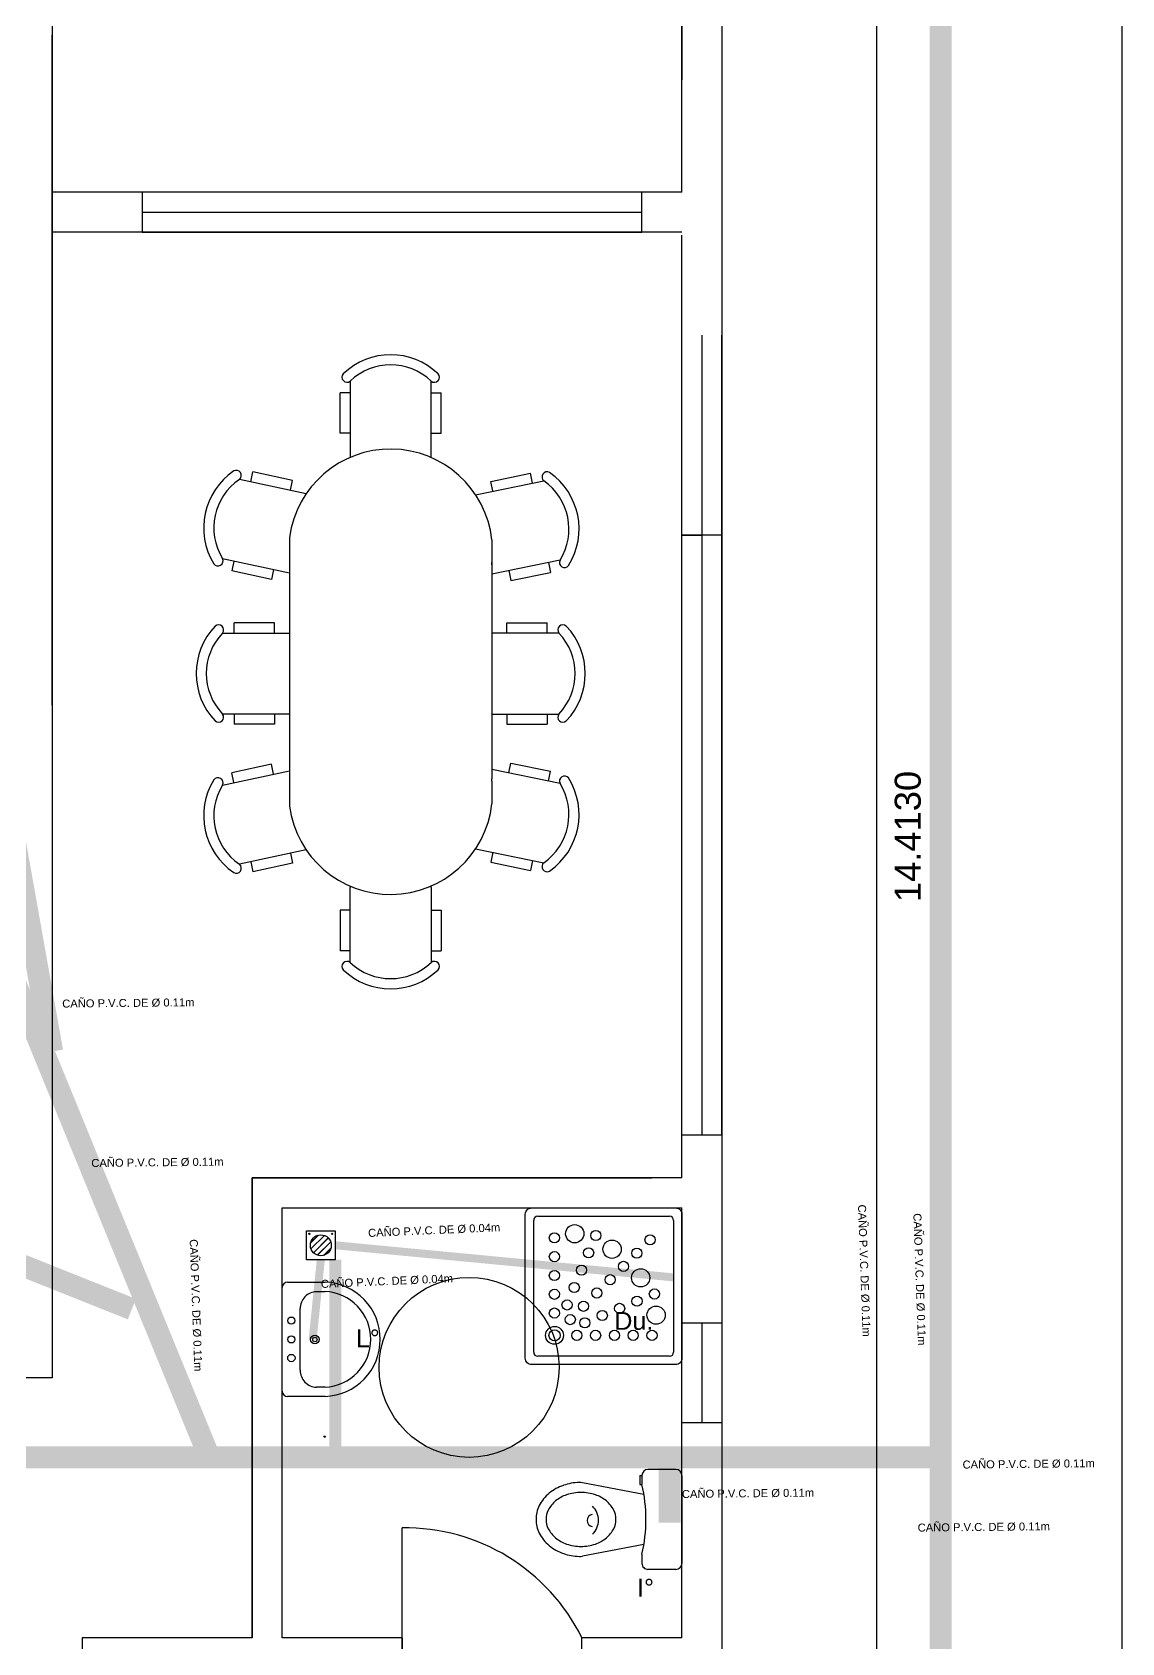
# Model space of a CAD drawing. Header units: millimetres. Extents: x 2439 to 2849, y 1282 to 1398.
# Drawn here: x 2708.01 to 2713.46, y 1337.84 to 1345.9 of the extents above; entities that cross this region are included whole.
import ezdxf

# ---------------------------------------------------------------- set-up
doc = ezdxf.new("R2010")
doc.units = ezdxf.units.MM
doc.linetypes.add('DASHDOT', pattern=[1, 0.5, -0.25, 0, -0.25])
for name, color, linetype in [('Desagues primarios', 1, 'Continuous'), ('Desagues secundarios', 36, 'Continuous'), ('Instalaciones elctricas', 1, 'Continuous'), ('Muro', 3, 'Continuous'), ('S.SECUNDARIO', 32, 'Continuous'), ('Ventanas', 6, 'Continuous')]:
    doc.layers.add(name, color=color, linetype=linetype)
doc.styles.get("Standard").update_dxf_attribs({"font": 'arial.ttf'})
doc.dimstyles.new('Joel', dxfattribs={"dimtxt": 0.13, "dimasz": 0.1, "dimexe": 1.25, "dimexo": 0.625, "dimgap": 0.0176, "dimtad": 1, "dimtxsty": 'Standard', "dimblk": 'OBLIQUE', "dimcen": 2.5, "dimse1": 1, "dimse2": 1, "dimclre": 256, "dimadec": 0, "dimazin": 0, "dimtfac": 1, "dimtmove": 0, "dimatfit": 3, "dimldrblk": 'OBLIQUE', "dimfxl": 1, "dimarcsym": 0})
doc.dimstyles.get("Standard").update_dxf_attribs({"dimtxt": 0.13, "dimasz": 0.18, "dimexe": 0.18, "dimexo": 0.0625, "dimgap": 0.09, "dimtad": 2, "dimdec": 4, "dimzin": 0, "dimdsep": 46, "dimtxsty": 'Standard', "dimblk": 'OBLIQUE', "dimcen": 0.09, "dimse1": 1, "dimse2": 1, "dimadec": 0, "dimazin": 0, "dimtfac": 1, "dimtdec": 4, "dimtofl": 0, "dimtmove": 1, "dimatfit": 0, "dimldrblk": 'OBLIQUE', "dimfxl": 1, "dimtolj": 1, "dimtzin": 0, "dimarcsym": 0})

# ---------------------------------------------------------------- blocks, each defined once
blk = doc.blocks.new('_Oblique')
at = {"color": 0, "linetype": 'ByBlock', "lineweight": -2}
blk.add_line((-0.5, -0.5), (0.5, 0.5), dxfattribs=at)
blk = doc.blocks.new('*D11')
at = {"color": 0, "lineweight": -2, "transparency": 16777216}
blk.add_line((2712.2297, 1349.0825), (2712.2297, 1334.6695), dxfattribs=at)
at = {"layer": 'Defpoints', "color": 0, "transparency": 16777216}
for p in [(2711.4561, 1349.0825), (2711.4561, 1334.6695), (2712.2297, 1334.6695)]:
    blk.add_point(p, dxfattribs=at)
at = {"color": 0, "lineweight": -2, "transparency": 16777216, "xscale": 0.18, "yscale": 0.18, "zscale": 0.18}
for p, rotation in [((2712.2297, 1349.0825), 90), ((2712.2297, 1334.6695), 270)]:
    blk.add_blockref('_Oblique', p, dxfattribs=dict(at, rotation=rotation))
at = {"color": 0, "transparency": 16777216, "insert": (2712.3862, 1341.876), "char_height": 0.13, "attachment_point": 5, "rotation": 90}
blk.add_mtext('\\A1;14.4130', dxfattribs=at)
blk = doc.blocks.new('OLIMPICO')
for p, q in [((-0.22, 0), (0.22, 0)), ((-0.25, -0.03), (-0.25, -0.17)), ((0.25, -0.03), (0.25, -0.17)), ((-0.22, -0.21), (-0.22, -0.2)), ((-0.22, -0.2), (-0.1745, -0.2)), ((-0.22, -0.21), (-0.1745, -0.21)), ((-0.125, -0.1903), (-0.1837, -0.498)), ((-0.1745, -0.21), (-0.1745, -0.2)), ((0.125, -0.1903), (0.1837, -0.498)), ((0.1745, -0.2), (0.22, -0.2))]:
    blk.add_line(p, q)
blk.add_lwpolyline([(0.135, -0.505, 0.082248), (0.1231, -0.4331, 0.090216), (0.0922, -0.3777, 0.104374), (0.0464, -0.341, 0.117198), (0, -0.33, 0.117198), (-0.0464, -0.341, 0.104374), (-0.0922, -0.3777, 0.090216), (-0.1231, -0.4331, 0.082248), (-0.135, -0.505, 0.082248), (-0.1231, -0.5769, 0.090216), (-0.0922, -0.6323, 0.104374), (-0.0464, -0.669, 0.117198), (0, -0.68, 0.117198), (0.0464, -0.669, 0.104374), (0.0922, -0.6323, 0.090216), (0.1231, -0.5769, 0.082248)], format="xyb", close=True)
for centre, radius, start, end in [((-0.22, -0.03), 0.03, 90, 180), ((0.22, -0.03), 0.03, 0, 90), ((-0.22, -0.17), 0.03, 180, 270), ((0, -0.9585), 0.7783, 77.04589, 102.95411), ((0.22, -0.17), 0.03, 270, 360), ((0.0041, -0.5151), 0.0974, 44.2364, 135.7636), ((0.0054, -0.4426), 0.0312, 191.10401, 348.88395), ((-0.115, -0.5111), 0.0699, 169.20583, 181.72736), ((0.0879, -0.505), 0.2729, 181.72736, 198.80759), ((-0.0879, -0.505), 0.2729, 341.19241, 358.27264), ((0.115, -0.5111), 0.0699, 358.27264, 10.79417), ((0.0449, -0.5197), 0.2274, 198.80759, 219.4278), ((-0.0449, -0.5197), 0.2274, 320.5722, 341.19241), ((0.0175, -0.5422), 0.192, 219.4278, 243.26226), ((0, -0.5769), 0.1531, 243.26226, 270), ((0, -0.5769), 0.1531, 270, 296.73774), ((-0.0175, -0.5422), 0.192, 296.73774, 320.5722)]:
    blk.add_arc(centre, radius, start, end)
blk = doc.blocks.new('*D47')
at = {"color": 0, "lineweight": -2, "transparency": 16777216}
blk.add_line((2709.1061, 1353.1747), (2708.1061, 1353.1747), dxfattribs=at)
at = {"layer": 'Defpoints', "color": 0, "transparency": 16777216}
for p in [(2708.1061, 1353.1747), (2708.1061, 1340.1986), (2709.1061, 1340.1986)]:
    blk.add_point(p, dxfattribs=at)
at = {"color": 0, "lineweight": -2, "transparency": 16777216, "xscale": 0.1, "yscale": 0.1, "zscale": 0.1, "rotation": 180}
blk.add_blockref('_Oblique', (2708.1061, 1353.1747), dxfattribs=at)
at = {"color": 0, "lineweight": -2, "transparency": 16777216, "xscale": 0.1, "yscale": 0.1, "zscale": 0.1}
blk.add_blockref('_Oblique', (2709.1061, 1353.1747), dxfattribs=at)
at = {"color": 0, "transparency": 16777216, "insert": (2708.6061, 1353.2576), "char_height": 0.13, "attachment_point": 5}
blk.add_mtext('1', dxfattribs=at)
blk = doc.blocks.new('*D48')
at = {"color": 0, "lineweight": -2, "transparency": 16777216}
for p, q in [((2709.1061, 1353.1747), (2708.6322, 1353.1747)), ((2709.2561, 1353.1747), (2709.1061, 1353.1747))]:
    blk.add_line(p, q, dxfattribs=at)
at = {"layer": 'Defpoints', "color": 0, "transparency": 16777216}
for p in [(2709.1061, 1353.1747), (2709.1061, 1340.0486), (2709.2561, 1340.0486)]:
    blk.add_point(p, dxfattribs=at)
at = {"color": 0, "lineweight": -2, "transparency": 16777216, "xscale": 0.1, "yscale": 0.1, "zscale": 0.1, "rotation": 180}
blk.add_blockref('_Oblique', (2709.1061, 1353.1747), dxfattribs=at)
at = {"color": 0, "lineweight": -2, "transparency": 16777216, "xscale": 0.1, "yscale": 0.1, "zscale": 0.1}
blk.add_blockref('_Oblique', (2709.2561, 1353.1747), dxfattribs=at)
at = {"color": 0, "transparency": 16777216, "insert": (2708.8191, 1353.2704), "char_height": 0.13, "attachment_point": 5}
blk.add_mtext('0,15', dxfattribs=at)
blk = doc.blocks.new('*D49')
at = {"color": 0, "lineweight": -2, "transparency": 16777216}
blk.add_line((2709.2561, 1353.1747), (2711.2561, 1353.1747), dxfattribs=at)
at = {"layer": 'Defpoints', "color": 0, "transparency": 16777216}
for p in [(2711.2561, 1353.1747), (2709.2561, 1340.0486), (2711.2561, 1340.0486)]:
    blk.add_point(p, dxfattribs=at)
at = {"color": 0, "lineweight": -2, "transparency": 16777216, "xscale": 0.1, "yscale": 0.1, "zscale": 0.1, "rotation": 180}
blk.add_blockref('_Oblique', (2709.2561, 1353.1747), dxfattribs=at)
at = {"color": 0, "lineweight": -2, "transparency": 16777216, "xscale": 0.1, "yscale": 0.1, "zscale": 0.1}
blk.add_blockref('_Oblique', (2711.2561, 1353.1747), dxfattribs=at)
at = {"color": 0, "transparency": 16777216, "insert": (2710.2561, 1353.2576), "char_height": 0.13, "attachment_point": 5}
blk.add_mtext('2', dxfattribs=at)
blk = doc.blocks.new('*D55')
at = {"color": 0, "lineweight": -2, "transparency": 16777216}
blk.add_line((2701.367, 1346.1116), (2701.367, 1345.1257), dxfattribs=at)
at = {"layer": 'Defpoints', "color": 0, "transparency": 16777216}
for p in [(2708.5759, 1346.1116), (2701.367, 1345.1257), (2708.5759, 1345.1257)]:
    blk.add_point(p, dxfattribs=at)
at = {"color": 0, "lineweight": -2, "transparency": 16777216, "xscale": 0.1, "yscale": 0.1, "zscale": 0.1}
for p, rotation in [((2701.367, 1346.1116), 90), ((2701.367, 1345.1257), 270)]:
    blk.add_blockref('_Oblique', p, dxfattribs=dict(at, rotation=rotation))
at = {"color": 0, "transparency": 16777216, "insert": (2701.2713, 1345.6187), "char_height": 0.13, "attachment_point": 5, "rotation": 90}
blk.add_mtext('0,99', dxfattribs=at)
blk = doc.blocks.new('*D56')
at = {"color": 0, "lineweight": -2, "transparency": 16777216}
blk.add_line((2701.367, 1344.9257), (2701.367, 1342.4116), dxfattribs=at)
at = {"layer": 'Defpoints', "color": 0, "transparency": 16777216}
for p in [(2708.5759, 1344.9257), (2701.367, 1342.4116), (2708.5759, 1342.4116)]:
    blk.add_point(p, dxfattribs=at)
at = {"color": 0, "lineweight": -2, "transparency": 16777216, "xscale": 0.1, "yscale": 0.1, "zscale": 0.1}
for p, rotation in [((2701.367, 1344.9257), 90), ((2701.367, 1342.4116), 270)]:
    blk.add_blockref('_Oblique', p, dxfattribs=dict(at, rotation=rotation))
at = {"color": 0, "transparency": 16777216, "insert": (2701.2713, 1343.6687), "char_height": 0.13, "attachment_point": 5, "rotation": 90}
blk.add_mtext('2,51', dxfattribs=at)

msp = doc.modelspace()

# ---------------------------------------------------------------- hatches: boundary and pattern name
at = {"layer": 'S.SECUNDARIO', "ltscale": 0.6}
h = msp.add_hatch(dxfattribs=at)
h.set_pattern_fill('JIS_LC_8', color=256, scale=0.002891, style=0)
h.set_pattern_definition([(45, (2709.397188, 1339.779744), (-0.0159453, 0.0159453), []), (45, (2709.398344, 1339.779744), (-0.0159453, 0.0159453), [])])
h.paths.add_polyline_path([(2709.39719, 1339.83226, 1), (2709.50222, 1339.83226, 1)])

# ---------------------------------------------------------------- linework, layer by layer
for p, q in [((2713.45606, 1354.32318), (2713.45606, 1329.32318)), ((2711.25606, 1348.31932), (2711.25606, 1345.6598)), ((2709.59663, 1344.15269), (2709.59663, 1343.77806)), ((2710.00164, 1343.77806), (2710.00164, 1344.15269)), ((2709.54601, 1343.89187), (2709.54601, 1344.09437)), ((2709.59663, 1344.09437), (2709.54601, 1344.09437)), ((2710.00164, 1344.09437), (2710.05226, 1344.09437)), ((2710.05226, 1343.89187), (2710.05226, 1344.09437)), ((2709.59663, 1343.89187), (2709.54601, 1343.89187)), ((2710.00164, 1343.89187), (2710.05226, 1343.89187)), ((2709.37688, 1343.59), (2709.04266, 1343.66157)), ((2709.09969, 1343.64936), (2709.11029, 1343.69886)), ((2709.3083, 1343.65646), (2709.11029, 1343.69886)), ((2710.29957, 1343.65158), (2710.49799, 1343.69202)), ((2710.5081, 1343.64242), (2710.49799, 1343.69202)), ((2709.2977, 1343.60696), (2709.3083, 1343.65646)), ((2710.22384, 1343.58447), (2710.56525, 1343.65407)), ((2710.30968, 1343.60197), (2710.29957, 1343.65158)), ((2709.29298, 1343.37165), (2709.29298, 1342.02721)), ((2710.30549, 1343.35991), (2710.30549, 1342.16512)), ((2708.95785, 1343.26555), (2709.29298, 1343.19378)), ((2710.64615, 1343.25723), (2710.30549, 1343.18778)), ((2709.01488, 1343.25334), (2709.00428, 1343.20383)), ((2709.2023, 1343.16143), (2709.00428, 1343.20383)), ((2709.2129, 1343.21093), (2709.2023, 1343.16143)), ((2710.30549, 1343.23374), (2710.30549, 1343.24548)), ((2710.39058, 1343.20513), (2710.40069, 1343.15552)), ((2710.40069, 1343.15552), (2710.59912, 1343.19597)), ((2710.589, 1343.24558), (2710.59912, 1343.19597)), ((2709.21865, 1342.94397), (2709.01615, 1342.94397)), ((2709.01615, 1342.89335), (2709.01615, 1342.94397)), ((2709.21865, 1342.89335), (2709.21865, 1342.94397)), ((2710.37982, 1342.94397), (2710.58232, 1342.94397)), ((2710.37982, 1342.89335), (2710.37982, 1342.94397)), ((2710.58232, 1342.89335), (2710.58232, 1342.94397)), ((2708.95782, 1342.89335), (2709.29298, 1342.89335)), ((2710.64064, 1342.89335), (2710.30549, 1342.89335)), ((2709.29298, 1342.48834), (2708.95782, 1342.48834)), ((2709.01615, 1342.48834), (2709.01615, 1342.43772)), ((2709.21865, 1342.48834), (2709.21865, 1342.43772)), ((2710.30549, 1342.48834), (2710.64064, 1342.48834)), ((2710.37982, 1342.48834), (2710.37982, 1342.43772)), ((2710.58232, 1342.48834), (2710.58232, 1342.43772)), ((2709.21865, 1342.43772), (2709.01615, 1342.43772)), ((2710.37982, 1342.43772), (2710.58232, 1342.43772)), ((2709.2023, 1342.23743), (2709.00428, 1342.19503)), ((2709.2129, 1342.18793), (2709.2023, 1342.23743)), ((2710.64615, 1342.14163), (2710.30549, 1342.21108)), ((2710.39058, 1342.19373), (2710.40069, 1342.24333)), ((2710.40069, 1342.24333), (2710.59912, 1342.20289)), ((2708.95785, 1342.13331), (2709.29298, 1342.20508)), ((2709.01488, 1342.14552), (2709.00428, 1342.19503)), ((2710.30549, 1342.15337), (2710.30549, 1342.16512)), ((2710.30549, 1342.15337), (2710.30549, 1342.03895)), ((2710.589, 1342.15328), (2710.59912, 1342.20289)), ((2709.37688, 1341.80886), (2709.04266, 1341.73729)), ((2710.22384, 1341.81439), (2710.56525, 1341.74479)), ((2709.09969, 1341.7495), (2709.11029, 1341.7)), ((2709.3083, 1341.7424), (2709.11029, 1341.7)), ((2709.2977, 1341.7919), (2709.3083, 1341.7424)), ((2710.30968, 1341.79689), (2710.29957, 1341.74728)), ((2710.29957, 1341.74728), (2710.49799, 1341.70683)), ((2710.5081, 1341.75644), (2710.49799, 1341.70683)), ((2709.59663, 1341.24617), (2709.59663, 1341.62079)), ((2710.00164, 1341.62079), (2710.00164, 1341.24617)), ((2709.54601, 1341.50699), (2709.54601, 1341.30449)), ((2709.59663, 1341.50699), (2709.54601, 1341.50699)), ((2710.00164, 1341.50699), (2710.05226, 1341.50699)), ((2710.05226, 1341.50699), (2710.05226, 1341.30449)), ((2709.59663, 1341.30449), (2709.54601, 1341.30449)), ((2710.00164, 1341.30449), (2710.05226, 1341.30449)), ((2709.28302, 1339.64798), (2709.47142, 1339.64798)), ((2709.25606, 1339.10356), (2709.25606, 1339.62102)), ((2709.42873, 1339.6008), (2709.47067, 1339.6008)), ((2709.34636, 1339.20765), (2709.34636, 1339.51693)), ((2711.25606, 1339.44454), (2711.45606, 1339.44454)), ((2709.47142, 1339.0766), (2709.28302, 1339.0766)), ((2709.42873, 1339.12303), (2709.42873, 1339.12303)), ((2709.47067, 1339.12303), (2709.42873, 1339.12303)), ((2709.85606, 1337.71954), (2709.85606, 1338.41954))]:
    msp.add_line(p, q)
at = {"color": 0}
for p, q in [((2710.51433, 1339.29844), (2710.51433, 1339.95659)), ((2710.53523, 1339.97749), (2711.19338, 1339.97749)), ((2711.21427, 1339.95659), (2711.21427, 1339.29844)), ((2711.19338, 1339.27755), (2710.53523, 1339.27755))]:
    msp.add_line(p, q, dxfattribs=at)
msp.add_lwpolyline([(2710.47255, 1339.98793, -0.4142136), (2710.50389, 1340.01928), (2711.22472, 1340.01928, -0.4142136), (2711.25606, 1339.98793), (2711.25606, 1339.2671, -0.4142136), (2711.22472, 1339.23576), (2710.50389, 1339.23576, -0.4142136), (2710.47255, 1339.2671)], format="xyb", close=True, dxfattribs=at)
msp.add_lwpolyline([(2709.47142, 1339.0766, 0.1940661), (2709.66675, 1339.16368, 0.1940661), (2709.747, 1339.36191, 0.1944059), (2709.66701, 1339.56063, 0.1944059), (2709.47142, 1339.64798)], format="xyb")
for centre, radius in [((2710.61786, 1339.86944), 0.02539), ((2710.71984, 1339.88995), 0.04562), ((2710.8253, 1339.88137), 0.02539), ((2711.09643, 1339.85965), 0.02539), ((2710.61786, 1339.77542), 0.02539), ((2710.78932, 1339.79451), 0.02539), ((2710.90652, 1339.81262), 0.04562), ((2711.02995, 1339.79316), 0.02539), ((2710.75334, 1339.70764), 0.02539), ((2710.96347, 1339.72668), 0.02539), ((2711.0494, 1339.66974), 0.04562), ((2710.61786, 1339.6814), 0.02539), ((2710.71736, 1339.62078), 0.02539), ((2710.89698, 1339.6602), 0.02539), ((2710.61786, 1339.58738), 0.02539), ((2710.68138, 1339.53392), 0.02539), ((2710.8305, 1339.59371), 0.02539), ((2711.03121, 1339.55275), 0.02539), ((2711.11808, 1339.58873), 0.02539), ((2710.61786, 1339.49335), 0.02539), ((2710.69753, 1339.46075), 0.02539), ((2710.76402, 1339.52723), 0.02539), ((2710.85748, 1339.48079), 0.02539), ((2710.94435, 1339.51677), 0.02539), ((2711.12673, 1339.48305), 0.04562), ((2710.6188, 1339.38202), 0.04475), ((2710.6188, 1339.38202), 0.02804), ((2710.73014, 1339.38202), 0.02539), ((2710.77062, 1339.44481), 0.02539), ((2710.82417, 1339.38202), 0.02539), ((2710.91819, 1339.38202), 0.02539), ((2711.01221, 1339.38202), 0.02539), ((2711.10623, 1339.38202), 0.02539)]:
    msp.add_circle(centre, radius, dxfattribs=at)
for centre, radius in [((2709.30225, 1339.45552), 0.01797), ((2709.30225, 1339.36191), 0.01797), ((2709.42012, 1339.36154), 0.02166), ((2709.42012, 1339.36154), 0.01117), ((2709.30225, 1339.26868), 0.01835)]:
    msp.add_circle(centre, radius)
for centre, radius, start, end in [((2709.79913, 1343.93975), 0.34448, 46.439375, 133.560625), ((2709.79913, 1343.93975), 0.29385, 46.439375, 133.560625), ((2709.58072, 1344.17249), 0.0254, 138.341733, 308.779518), ((2710.01754, 1344.17249), 0.0254, 231.220482, 41.658267), ((2709.7985, 1343.3027), 0.5102, 6.438488, 172.23253), ((2709.62701, 1343.77806), 0.03038, 180, 192.348861), ((2709.97126, 1343.77806), 0.03038, 346.691353, 0), ((2709.20848, 1343.41897), 0.34448, 124.352429, 211.473679), ((2709.20848, 1343.41897), 0.29385, 124.352429, 211.473679), ((2709.02663, 1343.68128), 0.0254, 309.133537, 119.571321), ((2710.58148, 1343.67361), 0.0254, 59.863987, 230.301772), ((2710.39705, 1343.41311), 0.34448, 327.961629, 55.082879), ((2710.39705, 1343.41311), 0.29385, 327.961629, 55.082879), ((2708.93516, 1343.25414), 0.0254, 216.254787, 26.692572), ((2710.66873, 1343.2456), 0.0254, 152.742736, 323.180521), ((2708.93802, 1342.90926), 0.0254, 321.220482, 131.658267), ((2710.66044, 1342.90926), 0.0254, 48.341733, 218.779518), ((2709.17076, 1342.69085), 0.34448, 136.439375, 223.560625), ((2709.17076, 1342.69085), 0.29385, 136.439375, 223.560625), ((2710.4277, 1342.69085), 0.29385, 316.439375, 43.560625), ((2710.4277, 1342.69085), 0.34448, 316.439375, 43.560625), ((2708.93802, 1342.47243), 0.0254, 228.341733, 38.779518), ((2710.66044, 1342.47243), 0.0254, 141.220482, 311.658267), ((2709.20848, 1341.97989), 0.34448, 148.526321, 235.647571), ((2709.20848, 1341.97989), 0.29385, 148.526321, 235.647571), ((2708.93516, 1342.14472), 0.0254, 333.307428, 143.745213), ((2710.39705, 1341.98574), 0.29385, 304.917121, 32.038371), ((2710.39705, 1341.98574), 0.34448, 304.917121, 32.038371), ((2710.66873, 1342.15326), 0.0254, 36.819479, 207.257264), ((2709.7985, 1342.09616), 0.5102, 187.76747, 353.561512), ((2709.02663, 1341.71758), 0.0254, 240.428679, 50.866463), ((2710.58148, 1341.72524), 0.0254, 129.698228, 300.136013), ((2709.62701, 1341.62079), 0.03038, 167.651139, 180), ((2709.97126, 1341.62079), 0.03038, 0, 13.308647), ((2709.58072, 1341.22637), 0.0254, 51.220482, 221.658267), ((2709.79913, 1341.45911), 0.29385, 226.439375, 313.560625), ((2710.01754, 1341.22637), 0.0254, 318.341733, 128.779518), ((2709.79913, 1341.45911), 0.34448, 226.439375, 313.560625), ((2709.28302, 1339.62102), 0.02696, 90, 180), ((2709.4298, 1339.51661), 0.08344, 90.728644, 180.812854), ((2709.46073, 1339.36191), 0.23909, 43.80842, 87.616839), ((2709.46073, 1339.36191), 0.23909, 0, 43.80842), ((2709.46073, 1339.36191), 0.23909, 316.19158, 0), ((2709.4298, 1339.20647), 0.08344, 179.187146, 269.271356), ((2709.46073, 1339.36191), 0.23909, 272.383161, 316.19158), ((2709.28302, 1339.10356), 0.02696, 180, 270), ((2709.87084, 1337.43237), 0.98728, 26.28295, 90.857919)]:
    msp.add_arc(centre, radius, start, end)
for centre, start, end in [((2710.53523, 1339.95659), 90, 180), ((2711.19338, 1339.95659), 0, 90), ((2710.53523, 1339.29844), 180, 270), ((2711.19338, 1339.29844), 270, 0)]:
    msp.add_arc(centre, 0.02089, start, end, dxfattribs=at)
at = {"layer": 'Desagues primarios', "const_width": 0.11}
for points in [[(2712.55027, 1347.52794), (2712.55027, 1336.49618)], [(2701.72553, 1342.21711), (2708.50449, 1339.51316)], [(2707.87918, 1342.07545), (2708.10606, 1340.80088)], [(2708.89234, 1338.77204), (2707.80228, 1341.43416)], [(2712.55027, 1338.77204), (2706.47092, 1338.77204)]]:
    msp.add_lwpolyline(points, dxfattribs=at)
at = {"layer": 'Desagues primarios'}
msp.add_lwpolyline([(2711.19438, 1338.44486, 0.11, 0.11, 0), (2711.19438, 1338.77204, 0.1, 0.1, 0)], format="xyseb", dxfattribs=at)
msp.add_circle((2710.19144, 1339.22204), 0.45, dxfattribs=at)
at = {"layer": 'Desagues secundarios', "const_width": 0.04}
for points in [[(2711.21427, 1339.67178), (2709.52198, 1339.83226)], [(2709.40899, 1339.36241), (2709.4497, 1339.75998)]]:
    msp.add_lwpolyline(points, dxfattribs=at)
at = {"layer": 'Instalaciones elctricas', "const_width": 0.06}
msp.add_lwpolyline([(2709.52198, 1339.75998), (2709.52198, 1338.77204)], dxfattribs=at)
at = {"layer": 'Muro'}
for p, q in [((2711.45606, 1347.08252), (2711.45606, 1334.66954)), ((2708.10606, 1346.08252), (2708.10606, 1339.16954)), ((2708.10606, 1342.53252), (2708.10606, 1345.88252)), ((2711.25606, 1345.0966), (2708.10606, 1345.0966)), ((2711.05606, 1345.0966), (2708.55606, 1345.0966)), ((2708.55606, 1344.9966), (2711.05606, 1344.9966)), ((2711.25606, 1344.8966), (2708.10606, 1344.8966)), ((2711.25606, 1344.0966), (2711.25606, 1344.88252)), ((2711.25606, 1343.38252), (2711.25606, 1343.8966)), ((2711.25606, 1340.16954), (2711.25606, 1341.38252)), ((2709.10606, 1340.16954), (2709.10606, 1337.86954)), ((2711.25606, 1340.16954), (2709.10606, 1340.16954)), ((2709.10606, 1340.16954), (2709.10606, 1337.86954)), ((2711.25606, 1337.86954), (2711.25606, 1340.01954)), ((2708.10606, 1339.16954), (2706.20606, 1339.16954)), ((2708.95606, 1337.86954), (2708.25606, 1337.86954)), ((2708.25606, 1337.86954), (2708.25606, 1336.56954)), ((2709.85606, 1337.86954), (2709.25606, 1337.86954)), ((2709.85606, 1337.86954), (2709.85606, 1337.71954)), ((2711.25606, 1337.86954), (2710.75606, 1337.86954)), ((2710.75606, 1337.71954), (2710.75606, 1337.86954))]:
    msp.add_line(p, q, dxfattribs=at)
for points in [[(2711.25606, 1345.0966), (2711.25606, 1348.88252)], [(2711.25606, 1340.16954), (2711.25606, 1340.38252)], [(2709.10606, 1337.86954), (2709.10606, 1340.16954), (2711.10606, 1340.16954)], [(2709.25606, 1337.86954), (2709.25606, 1340.01954), (2711.25606, 1340.01954)], [(2711.25606, 1338.86954), (2711.25606, 1340.01954)], [(2711.25606, 1339.16954), (2711.25606, 1340.01954)], [(2711.25606, 1337.86954), (2711.25606, 1338.71954)], [(2709.10606, 1337.86954), (2708.25606, 1337.86954), (2708.25606, 1336.56954)], [(2711.25606, 1337.86954), (2710.75606, 1337.86954)]]:
    msp.add_lwpolyline(points, dxfattribs=at)
at = {"layer": 'S.SECUNDARIO'}
for p, q in [((2709.37743, 1339.90453), (2709.52198, 1339.90453)), ((2709.37743, 1339.75998), (2709.37743, 1339.90453)), ((2709.52198, 1339.90453), (2709.52198, 1339.75998)), ((2709.52198, 1339.75998), (2709.37743, 1339.75998))]:
    msp.add_line(p, q, dxfattribs=at)
at = {"layer": 'S.SECUNDARIO', "ltscale": 0.6}
for centre in [(2709.39266, 1339.88979), (2709.50667, 1339.88979), (2709.46862, 1338.87561)]:
    msp.add_circle(centre, 0.00307, dxfattribs=at)
at = {"layer": 'S.SECUNDARIO'}
msp.add_circle((2709.4497, 1339.83226), 0.05243, dxfattribs=at)
at = {"layer": 'Ventanas'}
for p, q in [((2711.05606, 1345.0966), (2708.55606, 1345.0966)), ((2711.25606, 1340.38252), (2711.25606, 1344.38252)), ((2711.35606, 1344.38252), (2711.35606, 1340.38252)), ((2711.45606, 1340.38252), (2711.45606, 1344.38252)), ((2711.45606, 1343.38252), (2711.25606, 1343.38252)), ((2711.25606, 1343.38252), (2711.35606, 1343.38252)), ((2711.45606, 1340.38252), (2711.25606, 1340.38252))]:
    msp.add_line(p, q, dxfattribs=at)
for points in [[(2708.55606, 1345.0966), (2708.55606, 1344.8966), (2711.05606, 1344.8966), (2711.05606, 1345.0966), (2708.55606, 1345.0966), (2708.55606, 1344.9966), (2711.05606, 1344.9966)], [(2711.25606, 1339.44454), (2711.45606, 1339.44454), (2711.45606, 1338.94454), (2711.25606, 1338.94454), (2711.25606, 1339.44454), (2711.35606, 1339.44454), (2711.35606, 1338.94454)]]:
    msp.add_lwpolyline(points, dxfattribs=at)

# ---------------------------------------------------------------- block references
at = {"rotation": 270}
msp.add_blockref('OLIMPICO', (2711.25606, 1338.46175), dxfattribs=at)

# ---------------------------------------------------------------- texts
at = {"char_height": 0.04, "attachment_point": 1}
for s, insert, width, rotation in [('CAÑO P.V.C. DE %%C 0.11m', (2708.15599, 1341.06042), 0.6626953, 0.609329), ('CAÑO P.V.C. DE %%C 0.11m', (2708.3017, 1340.26353), 0.6626953, 0.609329), ('CAÑO P.V.C. DE %%C 0.11m', (2712.17634, 1340.03673), 0.6626953, 272.042313), ('CAÑO P.V.C. DE %%C 0.11m', (2712.45322, 1339.99317), 0.6626953, 272.042313), ('{\\fArial|b0|i0|c0|p34;CAÑO P.V.C. DE %%C 0.04m}', (2709.68526, 1339.91367), 0.6664053, 2.51156), ('CAÑO P.V.C. DE %%C 0.11m', (2708.83368, 1339.86359), 0.6626953, 272.042313), ('{\\fArial|b0|i0|c0|p34;CAÑO P.V.C. DE %%C 0.04m}', (2709.44922, 1339.65858), 0.6664053, 2.51156), ('CAÑO P.V.C. DE %%C 0.11m', (2712.65935, 1338.75587), 0.6626953, 0.609329), ('CAÑO P.V.C. DE %%C 0.11m', (2711.25553, 1338.60873), 0.6626953, 0.609329), ('CAÑO P.V.C. DE %%C 0.11m', (2712.43484, 1338.44062), 0.6626953, 0.609329)]:
    msp.add_mtext(s, dxfattribs=dict(at, insert=insert, width=width, rotation=rotation))
at = {"linetype": 'DASHDOT', "ltscale": 0.05, "char_height": 0.0892528, "attachment_point": 1}
for s, insert, width in [('{\\fArial|b0|i0|c0|p34;Du}.', (2710.91819, 1339.49883), 0.1842462), ('{\\fArial|b0|i0|c0|p34;L°}', (2709.62534, 1339.41136), 0.1517635), ('{\\fArial|b0|i0|c0|p34;I°}', (2711.03187, 1338.16472), 0.2193464)]:
    msp.add_mtext(s, dxfattribs=dict(at, insert=insert, width=width))

# ---------------------------------------------------------------- dimensions: what is measured, and where the dimension line sits
for base, p1, p2, picture, middle in [((2708.10606, 1353.17469), (2709.10606, 1340.19865), (2708.10606, 1340.19865), '*D47', (2708.60606, 1353.25755)), ((2709.10606, 1353.17469), (2709.25606, 1340.04865), (2709.10606, 1340.04865), '*D48', (2708.81913, 1353.27041)), ((2711.25606, 1353.17469), (2709.25606, 1340.04865), (2711.25606, 1340.04865), '*D49', (2710.25606, 1353.25755))]:
    dim = msp.add_linear_dim(base=base, p1=p1, p2=p2, dimstyle='Joel')
    dim.commit()
    dim.dimension.update_dxf_attribs({"geometry": picture, "text_midpoint": middle})
for base, p1, p2, dimstyle, picture, middle in [((2712.22974, 1334.66954), (2711.45606, 1349.08252), (2711.45606, 1334.66954), 'Standard', '*D11', (2712.38616, 1341.87603)), ((2701.36699, 1345.12571), (2708.57594, 1346.11162), (2708.57594, 1345.12571), 'Joel', '*D55', (2701.27126, 1345.61866)), ((2701.36699, 1342.41162), (2708.57594, 1344.92571), (2708.57594, 1342.41162), 'Joel', '*D56', (2701.27126, 1343.66866))]:
    dim = msp.add_linear_dim(base=base, p1=p1, p2=p2, angle=90, dimstyle=dimstyle)
    dim.commit()
    dim.dimension.update_dxf_attribs({"geometry": picture, "text_midpoint": middle})

doc.saveas('drawing.dxf')
